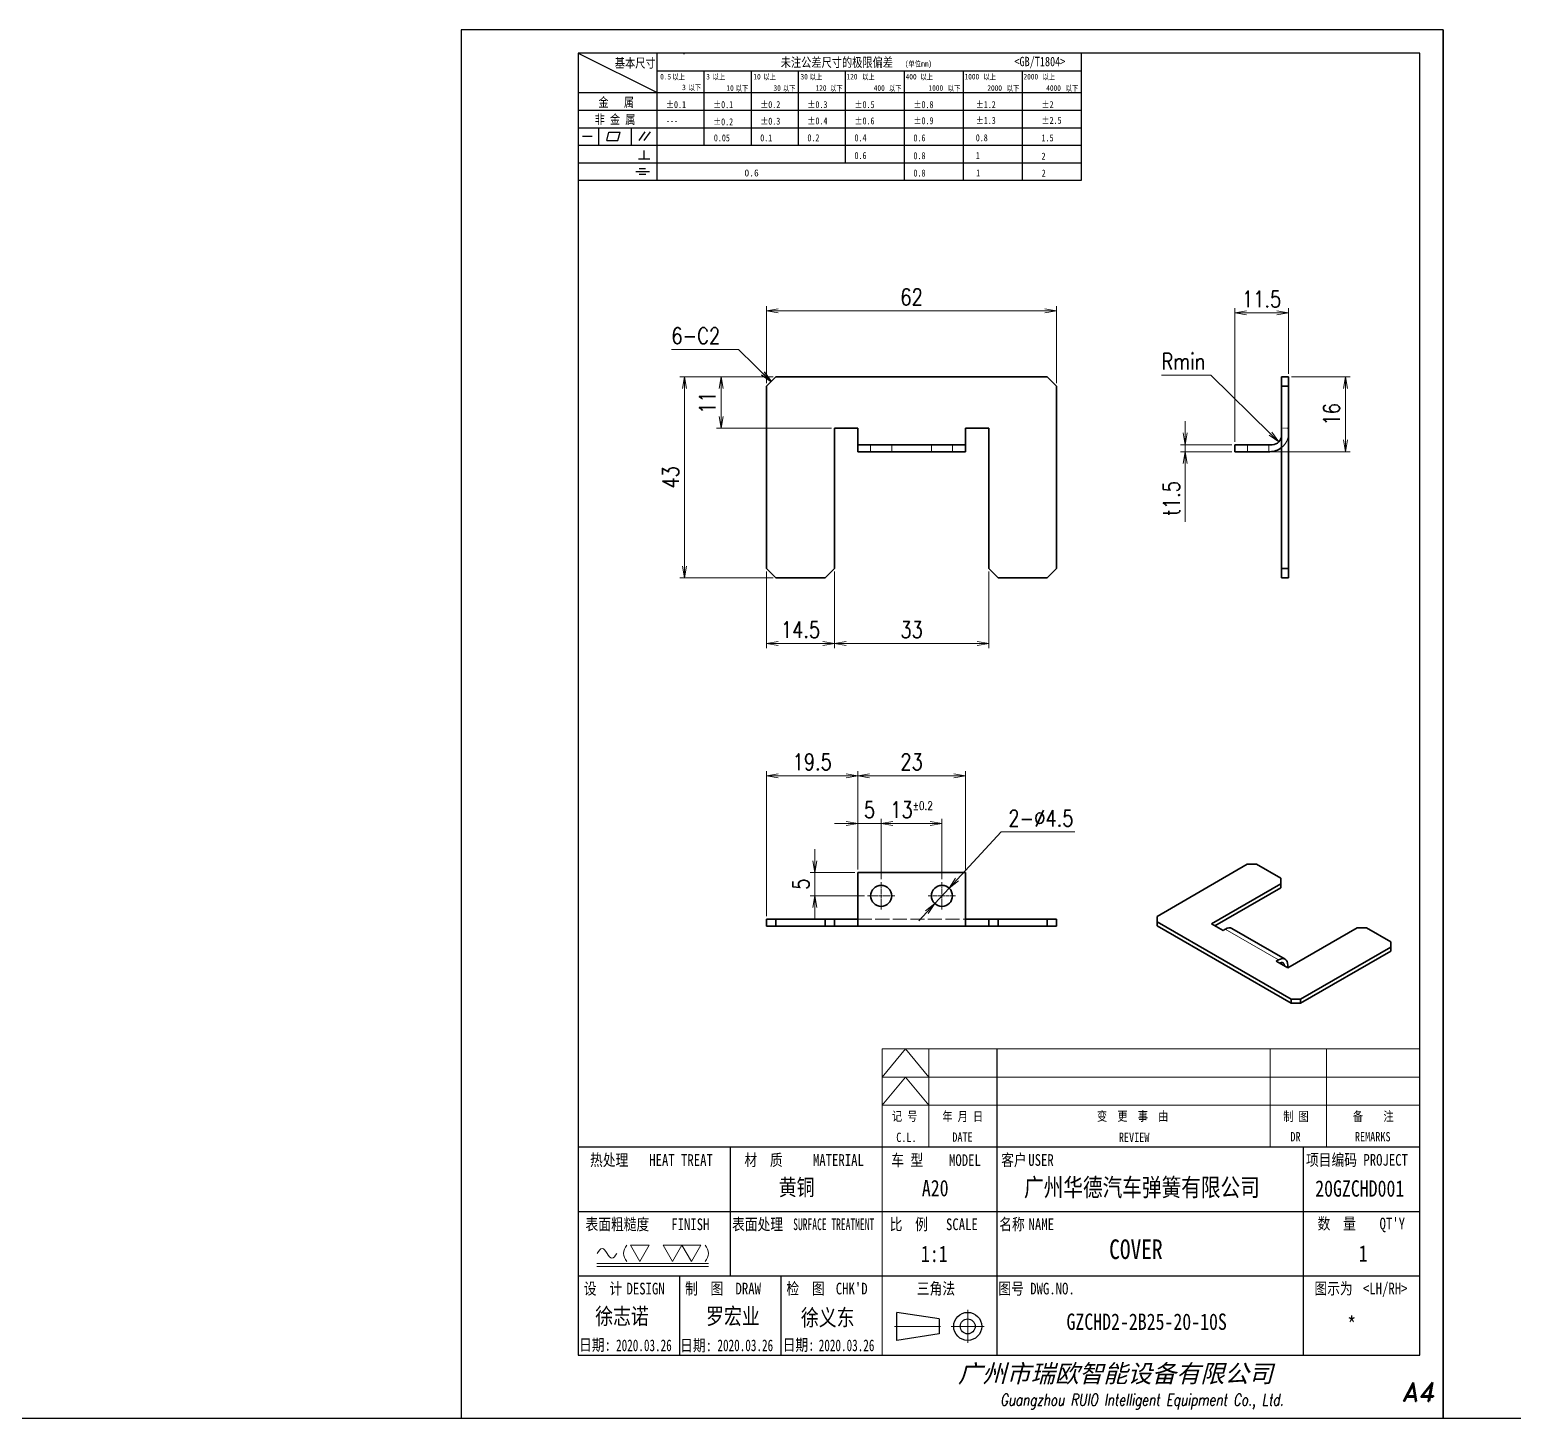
# Model space of a CAD drawing. Header units: millimetres. Extents: x 1201 to 11615, y -7347 to 2683.
# Drawn here: x 2783.5 to 3100.8, y -7347.5 to -7050.5 of the extents above; entities that cross this region are included whole.
import ezdxf
from ezdxf.enums import TextEntityAlignment as Align

# ---------------------------------------------------------------- set-up
doc = ezdxf.new("R2010")
doc.units = ezdxf.units.MM
for name, pattern in [('AM_ISO02W050x2', [3.75, 3, -0.75]), ('AM_ISO08W050x2', [9, 6, -0.75, 1.5, -0.75]), ('CENTER', [2, 1.25, -0.25, 0.25, -0.25])]:
    doc.linetypes.add(name, pattern=pattern)
for name, color, linetype, lineweight in [('CENTER', 2, 'AM_ISO08W050x2', 15), ('DIM', 3, 'Continuous', 20), ('DRAWING', 7, 'Continuous', 35), ('HIDDEN', 1, 'AM_ISO02W050x2', 18), ('图框', 7, 'Continuous', 15)]:
    doc.layers.add(name, color=color, linetype=linetype, lineweight=lineweight)
doc.layers.add('图\\M+19E79\\M+195B6\\M+18E9A', color=7, linetype='Continuous')
doc.styles.add('DIM', font='romans.shx', dxfattribs={"width": 0.8, "bigfont": 'bigfont.shx'})
doc.styles.add('STYLE1', font='')
doc.styles.add('国标', font='simfang.ttf', dxfattribs={"width": 0.8})
doc.styles.add('标题\\M+18E9A', font='romand.shx', dxfattribs={"oblique": 10, "bigfont": 'bigfont.shx'})
doc.styles.get('STYLE1').set_extended_font_data('SimSun')
doc.dimstyles.new('YH 1-1', dxfattribs={"dimtxt": 3.5, "dimasz": 2.5, "dimexe": 1, "dimexo": 0.625, "dimgap": 1.2, "dimtad": 1, "dimtoh": 1, "dimzin": 9, "dimdsep": 46, "dimtxsty": 'DIM', "dimblk": 'OPEN', "dimcen": 0, "dimclrd": 8, "dimclre": 8, "dimclrt": 2, "dimazin": 2, "dimtfac": 0.5, "dimtmove": 0, "dimatfit": 3, "dimldrblk": 'OPEN', "dimfxl": 0, "dimtolj": 1, "dimlwd": 13, "dimlwe": 13, "dimarcsym": 0})
doc.dimstyles.new('YH 1-1$0', dxfattribs={"dimtxt": 3.5, "dimasz": 2.5, "dimexe": 1, "dimexo": 0.625, "dimgap": 1.2, "dimtad": 1, "dimzin": 9, "dimdsep": 46, "dimtxsty": 'DIM', "dimblk": 'OPEN', "dimcen": 0, "dimclrd": 8, "dimclre": 8, "dimclrt": 2, "dimazin": 2, "dimtfac": 0.5, "dimtmove": 0, "dimatfit": 3, "dimldrblk": 'OPEN', "dimfxl": 0, "dimtolj": 1, "dimlwd": 13, "dimlwe": 13, "dimarcsym": 0})
doc.dimstyles.new('YH 1-1$3', dxfattribs={"dimtxt": 3.5, "dimasz": 2.5, "dimexe": 1, "dimexo": 0.625, "dimgap": 1.2, "dimtad": 1, "dimtoh": 1, "dimzin": 9, "dimdsep": 46, "dimtxsty": 'DIM', "dimblk": 'OPEN', "dimcen": 0, "dimclrd": 8, "dimclre": 8, "dimclrt": 2, "dimazin": 2, "dimtfac": 0.5, "dimtmove": 0, "dimatfit": 3, "dimldrblk": 'OPEN', "dimfxl": 0, "dimtolj": 1, "dimlwd": 13, "dimlwe": 13, "dimarcsym": 0})
doc.dimstyles.new('YH 1-1$4', dxfattribs={"dimtxt": 3.5, "dimasz": 2.5, "dimexe": 1, "dimexo": 0.625, "dimgap": 1.2, "dimtad": 1, "dimtoh": 1, "dimzin": 9, "dimdsep": 46, "dimtxsty": 'DIM', "dimblk": 'OPEN', "dimcen": 0, "dimclrd": 8, "dimclre": 8, "dimclrt": 2, "dimazin": 2, "dimtfac": 0.5, "dimtmove": 0, "dimatfit": 3, "dimldrblk": 'OPEN', "dimfxl": 0, "dimtolj": 1, "dimlwd": 13, "dimlwe": 13, "dimarcsym": 0})

# ---------------------------------------------------------------- blocks, each defined once
blk = doc.blocks.new('GZDEH零件A4图框V01版')
at = {"color": 2, "linetype": 'ByBlock', "lineweight": 30}
for p, q in [((102.17, 21.26), (93.17, 22.66)), ((93.17, 16.66), (93.17, 22.66)), ((102.17, 21.26), (102.17, 18.06)), ((102.17, 18.06), (93.17, 16.66))]:
    blk.add_line(p, q, dxfattribs=at)
at = {"color": 1, "linetype": 'CENTER', "lineweight": 5, "ltscale": 16.256}
for p, q in [((108.3, 23.18), (108.3, 16.14)), ((111.82, 19.66), (104.78, 19.66))]:
    blk.add_line(p, q, dxfattribs=at)
at = {"color": 1, "linetype": 'CENTER', "lineweight": 5, "ltscale": 9.144}
blk.add_line((102.47, 19.66), (92.65, 19.66), dxfattribs=at)
at = {"color": 2, "linetype": 'ByBlock', "lineweight": 30}
for radius in [3, 1.6]:
    blk.add_circle((108.3, 19.66), radius, dxfattribs=at)
at = {"layer": 'Defpoints', "linetype": 'Continuous'}
for p, q in [((0, 297), (0, 0)), ((210, 297), (0, 297)), ((210, 0), (210, 297)), ((210, 297), (210, 0)), ((0, 0), (210, 0))]:
    blk.add_line(p, q, dxfattribs=at)
at = {"layer": '图\\M+19E79\\M+195B6\\M+18E9A', "linetype": 'Continuous'}
for p, q in [((25, 292), (25, 13.5)), ((205, 292), (25, 292)), ((205, 13.5), (205, 292)), ((205, 13.5), (205, 97)), ((25, 13.5), (205, 13.5))]:
    blk.add_line(p, q, dxfattribs=at)
at = {"layer": '图\\M+19E79\\M+195B6\\M+18E9A', "color": 9}
for p, q in [((25, 292), (41.88, 283.54)), ((41.88, 264.79), (41.88, 292)), ((47.66, 291.75), (47.66, 292)), ((132.6, 264.79), (132.6, 292)), ((41.88, 288.22), (132.6, 288.22)), ((51.96, 272.29), (51.96, 288.22)), ((62.04, 272.29), (62.04, 288.22)), ((72.12, 272.29), (72.12, 288.22)), ((82.2, 268.54), (82.2, 288.22)), ((94.8, 264.79), (94.8, 288.22)), ((107.4, 264.79), (107.4, 288.22)), ((120, 264.79), (120, 288.22)), ((25, 283.54), (132.6, 283.54)), ((25, 279.79), (132.6, 279.79)), ((25, 276.04), (132.6, 276.04)), ((29.43, 272.34), (29.43, 276.04)), ((36.42, 272.34), (36.42, 276.04)), ((25.94, 274.19), (28, 274.19)), ((31.1, 273.3), (31.58, 275.09)), ((31.1, 273.3), (33.51, 273.3)), ((31.58, 275.09), (33.99, 275.09)), ((33.51, 273.3), (33.99, 275.09)), ((38.03, 273.3), (39.36, 275.16)), ((39.11, 273.3), (40.45, 275.16)), ((25, 272.29), (132.6, 272.29)), ((39.09, 269.41), (39.09, 271.18)), ((25, 268.54), (132.6, 268.54)), ((37.3, 266.69), (40.28, 266.69)), ((37.93, 269.41), (40.32, 269.41)), ((38.08, 267.29), (39.43, 267.29)), ((25, 264.79), (132.6, 264.79)), ((38.08, 266.09), (39.44, 266.09)), ((114.5, 79), (114.5, 13.5)), ((205, 58), (25, 58)), ((57.5, 58), (57.5, 30.5)), ((114.5, 58), (114.5, 13.5)), ((180, 58), (180, 13.5)), ((25, 44.25), (205, 44.25)), ((25, 30.5), (205, 30.5)), ((46.68, 30.5), (46.68, 13.5)), ((46.68, 30.5), (46.68, 13.5)), ((68.34, 30.5), (68.34, 13.5)), ((68.34, 30.5), (68.34, 13.5))]:
    blk.add_line(p, q, dxfattribs=at)
at = {"layer": '图框', "color": 7}
for p, q in [((90, 79), (205, 79)), ((90, 13.5), (90, 79))]:
    blk.add_line(p, q, dxfattribs=at)
at = {"layer": '图框', "color": 9}
for p, q in [((90, 73), (95, 79)), ((95, 79), (100, 73)), ((100, 58), (100, 79)), ((173, 58), (173, 79)), ((185, 79), (185, 58)), ((90, 73), (205, 73)), ((90, 67), (95, 73)), ((95, 73), (100, 67)), ((90, 67), (205, 67))]:
    blk.add_line(p, q, dxfattribs=at)
at = {"layer": '图\\M+19E79\\M+195B6\\M+18E9A', "color": 9, "style": '国标'}
for s, height, width, p in [('基本尺寸', 2, 0.8, (32.84, 288.88)), ('未注公差尺寸的极限偏差', 2, 0.8, (68.32, 289.02)), ('<GB/T1804>', 2, 0.8, (118.29, 289.19)), ('30', 1.2, 0.8, (72.55, 286.35)), ('金   属', 2, 0.8, (29.33, 280.48)), ('±0.1', 1.5, 0.8, (43.78, 280.23)), ('±0.1', 1.5, 0.8, (53.86, 280.23)), ('±0.2', 1.5, 0.8, (63.94, 280.23)), ('±0.3', 1.5, 0.8, (74.02, 280.23)), ('±0.5', 1.5, 0.8, (84.1, 280.23)), ('±0.8', 1.5, 0.8, (96.7, 280.23)), ('±1.2', 1.5, 0.8, (110.02, 280.23)), ('±2', 1.5, 0.8, (124.09, 280.23)), ('非 金 属', 2, 0.8, (28.53, 276.82)), ('---', 1.5, 0.8, (43.78, 276.81)), ('±0.2', 1.5, 0.8, (53.86, 276.54)), ('±0.3', 1.5, 0.8, (63.94, 276.69)), ('±0.4', 1.5, 0.8, (74.02, 276.75)), ('±0.6', 1.5, 0.8, (84.1, 276.75)), ('±0.9', 1.5, 0.8, (96.7, 276.78)), ('±1.3', 1.5, 0.8, (110.02, 276.84)), ('±2.5', 1.5, 0.8, (124.09, 276.85)), ('0.1', 1.5, 0.8, (63.94, 273.12)), ('0.2', 1.5, 0.8, (74.02, 273.13)), ('0.4', 1.5, 0.8, (84.1, 273.13)), ('0.6', 1.5, 0.8, (96.7, 273.11)), ('0.8', 1.5, 0.8, (110.02, 273.13)), ('1.5', 1.5, 0.8, (124.09, 273.12)), ('0.6', 1.5, 0.8, (84.1, 269.33)), ('0.8', 1.5, 0.8, (96.7, 269.3)), ('1', 1.5, 0.8, (110.02, 269.34)), ('2', 1.5, 0.8, (124.09, 269.2)), ('0.8', 1.5, 0.8, (96.7, 265.59)), ('1', 1.5, 0.8, (110.1, 265.6)), ('2', 1.5, 0.8, (124.13, 265.57)), ('热处理', 2.5, 0.8, (27.54, 54)), ('材  质', 2.5, 0.8, (60.55, 54)), ('项目编码 PROJECT', 2.5, 0.8, (180.64, 54.03)), ('表面粗糙度', 2.5, 0.8, (26.56, 40.25)), ('表面处理', 2.5, 0.8, (57.91, 40.25)), ('SURFACE TREATMENT', 2.5, 0.6, (70.98, 40.25)), ('比  例\u3000', 2.5, 0.8, (91.61, 40.25)), ('SCALE', 2.5, 0.8, (103.66, 40.25)), ('名称\u3000', 2.5, 0.8, (115.05, 40.25)), ('NAME', 2.5, 0.8, (121.31, 40.25)), ('数  量', 2.5, 0.8, (183.12, 40.41)), ("QT'Y ", 2.5, 0.8, (196.37, 40.41)), (' DESIGN', 2.5, 0.8, (33.98, 26.5)), (' DRAW', 2.5, 0.8, (57.29, 26.5)), ("CHK'D", 2.5, 0.8, (80.09, 26.5)), ('三角法', 2.5, 0.8, (97.41, 26.5)), ('图号', 2.5, 0.8, (114.87, 26.5)), ('DWG.NO.', 2.5, 0.8, (121.67, 26.5)), ('图示为', 2.5, 0.8, (182.45, 26.53)), ('<LH/RH>', 2.5, 0.8, (192.82, 26.53))]:
    blk.add_text(s, height=height, dxfattribs=dict(at, width=width)).set_placement(p)
at = {"layer": '图\\M+19E79\\M+195B6\\M+18E9A', "color": 9, "lineweight": 15, "style": '国标', "width": 0.8}
for s, p in [('0.5', (42.54, 286.35)), ('以上', (45.15, 286.3)), ('3', (52.39, 286.35)), ('以上', (53.76, 286.3)), ('10', (62.47, 286.35)), ('以上', (64.6, 286.3)), ('以上', (74.53, 286.3)), ('120', (82.39, 286.35)), ('以上', (85.72, 286.3)), ('400', (95.03, 286.35)), ('以上', (98.19, 286.3)), ('1000', (107.63, 286.35)), ('以上', (111.67, 286.3)), ('2000', (120.23, 286.35)), ('以上', (124.31, 286.3)), ('3', (47.24, 284.06)), ('以下', (48.61, 284.01)), ('10', (56.7, 283.92)), ('以下', (58.69, 283.87)), ('30', (66.78, 283.92)), ('以下', (68.77, 283.87)), ('120', (75.77, 283.92)), ('以下', (78.85, 283.87)), ('400', (88.21, 283.92)), ('以下', (91.45, 283.87)), ('1000', (99.92, 283.92)), ('以下', (104.05, 283.87)), ('2000', (112.5, 283.92)), ('以下', (116.65, 283.87)), ('4000', (125.1, 283.92)), ('以下', (129.25, 283.87))]:
    blk.add_text(s, height=1.2, dxfattribs=at).set_placement(p)
at = {"layer": '图\\M+19E79\\M+195B6\\M+18E9A', "color": 9, "lineweight": 13, "style": '国标'}
blk.add_text('0.6', height=1.5, dxfattribs=at).set_placement((60.56, 265.61))
at = {"layer": '图\\M+19E79\\M+195B6\\M+18E9A', "color": 9, "style": '国标', "width": 0.8}
for s, p in [('HEAT TREAT', (47, 54)), ('MATERIAL', (80.65, 54)), ('客户', (118.19, 54)), ('USER', (123.97, 54)), ('FINISH', (48.99, 40.25)), ('设  计', (30.3, 26.5)), ('制  图', (51.94, 26.5)), ('检  图', (73.62, 26.5)), ('日期:', (28.6, 14.46)), ('日期:', (50.22, 14.36)), ('日期:', (72.13, 14.46))]:
    blk.add_text(s, height=2.5, dxfattribs=at).set_placement(p, align=Align.CENTER)
for s, p in [('车 型', (95.38, 55.27)), ('MODEL', (107.71, 55.22))]:
    blk.add_text(s, height=2.5, dxfattribs=at).set_placement(p, align=Align.MIDDLE)
at = {"layer": '图\\M+19E79\\M+195B6\\M+18E9A', "color": 7, "lineweight": -3, "style": 'STYLE1', "oblique": 15}
blk.add_text('广州市瑞欧智能设备有限公司', height=3.8, dxfattribs=at).set_placement((106.21, 7.68))
at = {"layer": '图\\M+19E79\\M+195B6\\M+18E9A', "color": 7, "style": '标题\\M+18E9A', "oblique": 10}
blk.add_text('A4', height=4, dxfattribs=at).set_placement((204.57, 5.66), align=Align.MIDDLE)
at = {"layer": '图\\M+19E79\\M+195B6\\M+18E9A', "color": 7, "style": '标题\\M+18E9A', "oblique": 10, "width": 0.75}
blk.add_text('Guangzhou RUIO Intelligent Equipment Co., Ltd. ', height=2.5, dxfattribs=at).set_placement((146.18, 3.62), align=Align.MIDDLE)
at = {"layer": '图\\M+19E79\\M+195B6\\M+18E9A', "color": 9, "lineweight": 15, "insert": (94.85, 290.31), "char_height": 1.2, "width": 8.7957, "attachment_point": 1, "style": '国标'}
blk.add_mtext('(单位mm)', dxfattribs=at)
at = {"layer": '图\\M+19E79\\M+195B6\\M+18E9A', "color": 9, "insert": (54.02, 273.09), "char_height": 1.5, "attachment_point": 7, "style": '国标'}
blk.add_mtext_dynamic_manual_height_columns('0.05', width=5.1982, gutter_width=12.5, heights=[0], dxfattribs=at)
at = {"layer": '图框', "color": 9, "style": '国标', "width": 0.8}
for s, p in [('记 号', (94.82, 63.62)), ('年 月 日', (107.24, 63.57)), ('变  更  事  由', (143.58, 63.63)), ('C.L.', (95.2, 59.11)), ('DATE', (107.19, 59.14)), ('REVIEW', (143.89, 59.11))]:
    blk.add_text(s, height=2, dxfattribs=at).set_placement(p, align=Align.CENTER)
for s, p in [('制 图', (178.49, 64.61)), ('备    注', (195.02, 64.64)), ('DR', (178.4, 60.22)), ('REMARKS', (194.91, 60.23))]:
    blk.add_text(s, height=2, dxfattribs=at).set_placement(p, align=Align.MIDDLE)
blk = doc.blocks.new('FINISH_012')
at = {"layer": 'DIM'}
for p, q in [((-16.94, -5), (-14.06, -5)), ((-15.5, -7.5), (-16.94, -5)), ((-14.06, -5), (-15.5, -7.5)), ((-11.94, -5), (-9.06, -5)), ((-10.5, -7.5), (-11.94, -5)), ((-9.06, -5), (-10.5, -7.5)), ((-7.61, -7.5), (-9.06, -5)), ((-9.06, -5), (-6.17, -5)), ((-6.17, -5), (-7.61, -7.5)), ((-22.04, -7.78), (-5, -7.78)), ((-22.04, -8.28), (-5, -8.28))]:
    blk.add_line(p, q, dxfattribs=at)
for points in [[(-22, -6.25), (-21.25, -5.5), (-20.5, -6.25), (-19.75, -7), (-19, -6.25)], [(-17.5, -5), (-18, -6.25), (-17.5, -7.5)], [(-5.5, -5), (-5, -6.25), (-5.5, -7.5)]]:
    blk.add_spline(points, degree=3, dxfattribs=at)
blk = doc.blocks.new('RD6DGE')
at = {"color": 7, "lineweight": 13, "ltscale": 0.469486}
blk.add_line((193061.34, 7142.58), (193077.6, 7133.19), dxfattribs=at)
at = {"color": 7, "lineweight": 13, "ltscale": 0.040825}
blk.add_line((193077.96, 7132.17), (193079.37, 7131.35), dxfattribs=at)
at = {"layer": 'DRAWING', "lineweight": 35}
for p, q in [((193040.48, 7146.45), (193068.06, 7162.38)), ((193057.1, 7144.21), (193078.31, 7156.46)), ((193078.31, 7155.23), (193058.16, 7143.6)), ((193081.49, 7121.14), (193040.48, 7144.82)), ((193081.49, 7119.92), (193040.48, 7143.6)), ((193101.65, 7142.98), (193080.43, 7130.74)), ((193084.32, 7121.14), (193111.9, 7137.06)), ((193111.9, 7135.84), (193084.32, 7119.92))]:
    blk.add_line(p, q, dxfattribs=at)
at = {"layer": 'DRAWING', "lineweight": 35, "ltscale": 0.070711}
for p, q in [((193068.06, 7162.38), (193070.89, 7162.38)), ((193104.47, 7142.98), (193101.65, 7142.98)), ((193084.32, 7121.14), (193081.49, 7121.14)), ((193084.32, 7119.92), (193081.49, 7119.92))]:
    blk.add_line(p, q, dxfattribs=at)
at = {"layer": 'DRAWING', "lineweight": 35, "ltscale": 0.21433}
for p, q in [((193070.89, 7162.38), (193078.31, 7158.09)), ((193104.47, 7142.98), (193111.9, 7138.7))]:
    blk.add_line(p, q, dxfattribs=at)
at = {"layer": 'DRAWING', "lineweight": 35, "ltscale": 0.040825}
for p, q in [((193078.31, 7156.46), (193078.31, 7158.09)), ((193040.48, 7146.45), (193040.48, 7144.82)), ((193111.9, 7137.06), (193111.9, 7138.7))]:
    blk.add_line(p, q, dxfattribs=at)
at = {"layer": 'DRAWING', "lineweight": 35, "ltscale": 0.030619}
for p, q in [((193078.31, 7155.23), (193078.31, 7156.46)), ((193040.48, 7144.82), (193040.48, 7143.6)), ((193111.9, 7137.06), (193111.9, 7135.84)), ((193081.49, 7119.92), (193081.49, 7121.14)), ((193084.32, 7119.92), (193084.32, 7121.14))]:
    blk.add_line(p, q, dxfattribs=at)
at = {"layer": 'DRAWING', "lineweight": 35, "ltscale": 0.102062}
for p, q in [((193057.1, 7144.21), (193060.63, 7142.17)), ((193076.9, 7132.78), (193080.43, 7130.74))]:
    blk.add_line(p, q, dxfattribs=at)
at = {"layer": 'DRAWING', "lineweight": 35, "ltscale": 0.020412}
for p, q in [((193060.63, 7142.17), (193061.34, 7142.58)), ((193077.6, 7133.19), (193076.9, 7132.78))]:
    blk.add_line(p, q, dxfattribs=at)
at = {"layer": 'DRAWING', "lineweight": 35, "ltscale": 0.469486}
blk.add_line((193079.6, 7133.38), (193063.34, 7142.77), dxfattribs=at)
at = {"layer": 'DRAWING', "lineweight": 35, "ltscale": 0.020413}
blk.add_line((193080.43, 7131.55), (193080.43, 7130.74), dxfattribs=at)
at = {"layer": 'DRAWING', "lineweight": 35}
for centre, major_axis, start_param, end_param in [((193061.34, 7139.31), (-2, -3.46), 3.141593, 3.926991), ((193077.6, 7129.92), (2, 3.46), 6.283185, 7.068583), ((193077.96, 7130.53), (-1, -1.73), 3.141593, 3.926991), ((193077.96, 7130.53), (-1, -1.73), 2.356194, 3.141593), ((193077.6, 7129.92), (2, 3.46), 5.497787, 6.283185)]:
    blk.add_ellipse(centre, major_axis=major_axis, ratio=0.57735, start_param=start_param, end_param=end_param, dxfattribs=at)
blk = doc.blocks.new('_Open')
at = {"color": 0, "linetype": 'ByBlock', "lineweight": -2}
for p, q in [((-1, 0.17), (0, 0)), ((-1, -0.17), (0, 0)), ((0, 0), (-1, 0))]:
    blk.add_line(p, q, dxfattribs=at)
blk = doc.blocks.new('*D840')
at = {"layer": 'Defpoints', "color": 0, "ltscale": 2, "transparency": 16777216}
for p in [(3003.11, -7110.59), (2941.11, -7126.73), (3003.11, -7126.73)]:
    blk.add_point(p, dxfattribs=at)
at = {"layer": 'DIM', "color": 8, "lineweight": 13, "ltscale": 2, "transparency": 16777216}
for p, q in [((2941.11, -7126.11), (2941.11, -7109.59)), ((3003.11, -7126.11), (3003.11, -7109.59)), ((2943.61, -7110.59), (3000.61, -7110.59))]:
    blk.add_line(p, q, dxfattribs=at)
at = {"layer": 'DIM', "color": 8, "lineweight": 13, "ltscale": 2, "transparency": 16777216, "xscale": 2.5, "yscale": 2.5, "zscale": 2.5, "rotation": 180}
blk.add_blockref('_Open', (2941.11, -7110.59), dxfattribs=at)
at = {"layer": 'DIM', "color": 8, "lineweight": 13, "ltscale": 2, "transparency": 16777216, "xscale": 2.5, "yscale": 2.5, "zscale": 2.5}
blk.add_blockref('_Open', (3003.11, -7110.59), dxfattribs=at)
at = {"layer": 'DIM', "color": 2, "ltscale": 2, "transparency": 16777216, "insert": (2972.11, -7107.64), "char_height": 3.5, "attachment_point": 5, "style": 'DIM'}
blk.add_mtext('\\A1;62', dxfattribs=at)
blk = doc.blocks.new('*D841')
at = {"layer": 'Defpoints', "color": 0, "ltscale": 2, "transparency": 16777216}
for p in [(2943.11, -7124.73), (2923.53, -7167.73), (2943.11, -7167.73)]:
    blk.add_point(p, dxfattribs=at)
at = {"layer": 'DIM', "color": 8, "lineweight": 13, "ltscale": 2, "transparency": 16777216}
for p, q in [((2942.48, -7124.73), (2922.53, -7124.73)), ((2923.53, -7127.23), (2923.53, -7165.23)), ((2942.48, -7167.73), (2922.53, -7167.73))]:
    blk.add_line(p, q, dxfattribs=at)
at = {"layer": 'DIM', "color": 8, "lineweight": 13, "ltscale": 2, "transparency": 16777216, "xscale": 2.5, "yscale": 2.5, "zscale": 2.5}
for p, rotation in [((2923.53, -7124.73), 90), ((2923.53, -7167.73), 270)]:
    blk.add_blockref('_Open', p, dxfattribs=dict(at, rotation=rotation))
at = {"layer": 'DIM', "color": 2, "ltscale": 2, "transparency": 16777216, "insert": (2920.58, -7146.23), "char_height": 3.5, "attachment_point": 5, "rotation": 90, "style": 'DIM'}
blk.add_mtext('\\A1;43', dxfattribs=at)
blk = doc.blocks.new('*D842')
at = {"layer": 'Defpoints', "color": 0, "ltscale": 2, "transparency": 16777216}
for p in [(2931.41, -7124.73), (2943.11, -7124.73), (2955.61, -7135.73)]:
    blk.add_point(p, dxfattribs=at)
at = {"layer": 'DIM', "color": 8, "lineweight": 13, "ltscale": 2, "transparency": 16777216}
for p, q in [((2942.48, -7124.73), (2930.41, -7124.73)), ((2931.41, -7133.23), (2931.41, -7127.23)), ((2954.98, -7135.73), (2930.41, -7135.73))]:
    blk.add_line(p, q, dxfattribs=at)
at = {"layer": 'DIM', "color": 8, "lineweight": 13, "ltscale": 2, "transparency": 16777216, "xscale": 2.5, "yscale": 2.5, "zscale": 2.5}
for p, rotation in [((2931.41, -7124.73), 90), ((2931.41, -7135.73), 270)]:
    blk.add_blockref('_Open', p, dxfattribs=dict(at, rotation=rotation))
at = {"layer": 'DIM', "color": 2, "ltscale": 2, "transparency": 16777216, "insert": (2928.46, -7130.23), "char_height": 3.5, "attachment_point": 5, "rotation": 90, "style": 'DIM'}
blk.add_mtext('\\A1;11', dxfattribs=at)
blk = doc.blocks.new('*D843')
at = {"layer": 'Defpoints', "color": 0, "ltscale": 2, "transparency": 16777216}
for p in [(2941.11, -7165.73), (2955.61, -7165.73), (2941.11, -7181.75)]:
    blk.add_point(p, dxfattribs=at)
at = {"layer": 'DIM', "color": 8, "lineweight": 13, "ltscale": 2, "transparency": 16777216}
for p, q in [((2941.11, -7166.36), (2941.11, -7182.75)), ((2955.61, -7166.36), (2955.61, -7182.75)), ((2953.11, -7181.75), (2943.61, -7181.75))]:
    blk.add_line(p, q, dxfattribs=at)
at = {"layer": 'DIM', "color": 8, "lineweight": 13, "ltscale": 2, "transparency": 16777216, "xscale": 2.5, "yscale": 2.5, "zscale": 2.5, "rotation": 180}
blk.add_blockref('_Open', (2941.11, -7181.75), dxfattribs=at)
at = {"layer": 'DIM', "color": 8, "lineweight": 13, "ltscale": 2, "transparency": 16777216, "xscale": 2.5, "yscale": 2.5, "zscale": 2.5}
blk.add_blockref('_Open', (2955.61, -7181.75), dxfattribs=at)
at = {"layer": 'DIM', "color": 2, "ltscale": 2, "transparency": 16777216, "insert": (2948.36, -7178.8), "char_height": 3.5, "attachment_point": 5, "style": 'DIM'}
blk.add_mtext('\\A1;14.5', dxfattribs=at)
blk = doc.blocks.new('*D844')
at = {"layer": 'Defpoints', "color": 0, "ltscale": 2, "transparency": 16777216}
for p in [(2955.61, -7165.73), (2988.61, -7165.73), (2988.61, -7181.75)]:
    blk.add_point(p, dxfattribs=at)
at = {"layer": 'DIM', "color": 8, "lineweight": 13, "ltscale": 2, "transparency": 16777216}
for p, q in [((2955.61, -7166.36), (2955.61, -7182.75)), ((2988.61, -7166.36), (2988.61, -7182.75)), ((2958.11, -7181.75), (2986.11, -7181.75))]:
    blk.add_line(p, q, dxfattribs=at)
at = {"layer": 'DIM', "color": 8, "lineweight": 13, "ltscale": 2, "transparency": 16777216, "xscale": 2.5, "yscale": 2.5, "zscale": 2.5, "rotation": 180}
blk.add_blockref('_Open', (2955.61, -7181.75), dxfattribs=at)
at = {"layer": 'DIM', "color": 8, "lineweight": 13, "ltscale": 2, "transparency": 16777216, "xscale": 2.5, "yscale": 2.5, "zscale": 2.5}
blk.add_blockref('_Open', (2988.61, -7181.75), dxfattribs=at)
at = {"layer": 'DIM', "color": 2, "ltscale": 2, "transparency": 16777216, "insert": (2972.11, -7178.8), "char_height": 3.5, "attachment_point": 5, "style": 'DIM'}
blk.add_mtext('\\A1;33', dxfattribs=at)
blk = doc.blocks.new('*D845')
at = {"layer": 'Defpoints', "color": 0, "ltscale": 2, "transparency": 16777216}
for p in [(3041.22, -7111.04), (3052.72, -7124.73), (3041.22, -7139.23)]:
    blk.add_point(p, dxfattribs=at)
at = {"layer": 'DIM', "color": 8, "lineweight": 13, "ltscale": 2, "transparency": 16777216}
for p, q in [((3041.22, -7138.61), (3041.22, -7110.04)), ((3050.22, -7111.04), (3043.72, -7111.04)), ((3052.72, -7124.11), (3052.72, -7110.04))]:
    blk.add_line(p, q, dxfattribs=at)
at = {"layer": 'DIM', "color": 8, "lineweight": 13, "ltscale": 2, "transparency": 16777216, "xscale": 2.5, "yscale": 2.5, "zscale": 2.5, "rotation": 180}
blk.add_blockref('_Open', (3041.22, -7111.04), dxfattribs=at)
at = {"layer": 'DIM', "color": 8, "lineweight": 13, "ltscale": 2, "transparency": 16777216, "xscale": 2.5, "yscale": 2.5, "zscale": 2.5}
blk.add_blockref('_Open', (3052.72, -7111.04), dxfattribs=at)
at = {"layer": 'DIM', "color": 2, "ltscale": 2, "transparency": 16777216, "insert": (3046.97, -7108.09), "char_height": 3.5, "attachment_point": 5, "style": 'DIM'}
blk.add_mtext('\\A1;11.5', dxfattribs=at)
blk = doc.blocks.new('*D846')
at = {"layer": 'Defpoints', "color": 0, "ltscale": 2, "transparency": 16777216}
for p in [(3030.64, -7140.73), (3041.22, -7139.23), (3041.22, -7140.73)]:
    blk.add_point(p, dxfattribs=at)
at = {"layer": 'DIM', "color": 8, "lineweight": 13, "ltscale": 2, "transparency": 16777216}
for p, q in [((3030.64, -7136.73), (3030.64, -7134.23)), ((3040.6, -7139.23), (3029.64, -7139.23)), ((3040.6, -7140.73), (3029.64, -7140.73)), ((3030.64, -7139.23), (3030.64, -7140.73)), ((3030.64, -7143.23), (3030.64, -7155.73))]:
    blk.add_line(p, q, dxfattribs=at)
at = {"layer": 'DIM', "color": 8, "lineweight": 13, "ltscale": 2, "transparency": 16777216, "xscale": 2.5, "yscale": 2.5, "zscale": 2.5}
for p, rotation in [((3030.64, -7139.23), 270), ((3030.64, -7140.73), 90)]:
    blk.add_blockref('_Open', p, dxfattribs=dict(at, rotation=rotation))
at = {"layer": 'DIM', "color": 2, "ltscale": 2, "transparency": 16777216, "insert": (3027.69, -7150.73), "char_height": 3.5, "attachment_point": 5, "rotation": 90, "style": 'DIM'}
blk.add_mtext('\\A1;t1.5', dxfattribs=at)
blk = doc.blocks.new('*D847')
at = {"layer": 'Defpoints', "color": 0, "ltscale": 2, "transparency": 16777216}
for p in [(3049.22, -7137.23), (3050.65, -7138.63)]:
    blk.add_point(p, dxfattribs=at)
at = {"layer": 'DIM', "color": 8, "lineweight": 13, "ltscale": 2, "transparency": 16777216}
for p, q in [((3025.58, -7124.38), (3036.11, -7124.38)), ((3036.11, -7124.38), (3048.87, -7136.88))]:
    blk.add_line(p, q, dxfattribs=at)
at = {"layer": 'DIM', "color": 8, "lineweight": 13, "ltscale": 2, "transparency": 16777216, "xscale": 2.5, "yscale": 2.5, "zscale": 2.5, "rotation": 315.5767303421579}
blk.add_blockref('_Open', (3050.65, -7138.63), dxfattribs=at)
at = {"layer": 'DIM', "color": 2, "ltscale": 2, "transparency": 16777216, "insert": (3030.24, -7121.43), "char_height": 3.5, "attachment_point": 5, "style": 'DIM'}
blk.add_mtext('\\A1;{\\Fromans,bigfont|c134;Rmin}', dxfattribs=at)
blk = doc.blocks.new('*D848')
at = {"layer": 'Defpoints', "color": 0, "ltscale": 2, "transparency": 16777216}
for p in [(3052.72, -7124.73), (3064.87, -7124.73), (3048.72, -7140.73)]:
    blk.add_point(p, dxfattribs=at)
at = {"layer": 'DIM', "color": 8, "lineweight": 13, "ltscale": 2, "transparency": 16777216}
for p, q in [((3053.35, -7124.73), (3065.87, -7124.73)), ((3064.87, -7138.23), (3064.87, -7127.23)), ((3049.35, -7140.73), (3065.87, -7140.73))]:
    blk.add_line(p, q, dxfattribs=at)
at = {"layer": 'DIM', "color": 8, "lineweight": 13, "ltscale": 2, "transparency": 16777216, "xscale": 2.5, "yscale": 2.5, "zscale": 2.5}
for p, rotation in [((3064.87, -7124.73), 90), ((3064.87, -7140.73), 270)]:
    blk.add_blockref('_Open', p, dxfattribs=dict(at, rotation=rotation))
at = {"layer": 'DIM', "color": 2, "ltscale": 2, "transparency": 16777216, "insert": (3061.92, -7132.73), "char_height": 3.5, "attachment_point": 5, "rotation": 90, "style": 'DIM'}
blk.add_mtext('\\A1;16', dxfattribs=at)
blk = doc.blocks.new('*D849')
at = {"layer": 'Defpoints', "color": 0, "ltscale": 2, "transparency": 16777216}
for p in [(2960.61, -7220.26), (2960.61, -7230.73), (2965.61, -7232.8)]:
    blk.add_point(p, dxfattribs=at)
at = {"layer": 'DIM', "color": 8, "lineweight": 13, "ltscale": 2, "transparency": 16777216}
for p, q in [((2958.11, -7220.26), (2955.61, -7220.26)), ((2960.61, -7230.1), (2960.61, -7219.26)), ((2965.61, -7220.26), (2960.61, -7220.26)), ((2965.61, -7232.18), (2965.61, -7219.26)), ((2968.11, -7220.26), (2970.61, -7220.26))]:
    blk.add_line(p, q, dxfattribs=at)
at = {"layer": 'DIM', "color": 8, "lineweight": 13, "ltscale": 2, "transparency": 16777216, "xscale": 2.5, "yscale": 2.5, "zscale": 2.5}
blk.add_blockref('_Open', (2960.61, -7220.26), dxfattribs=at)
at = {"layer": 'DIM', "color": 8, "lineweight": 13, "ltscale": 2, "transparency": 16777216, "xscale": 2.5, "yscale": 2.5, "zscale": 2.5, "rotation": 180}
blk.add_blockref('_Open', (2965.61, -7220.26), dxfattribs=at)
at = {"layer": 'DIM', "color": 2, "ltscale": 2, "transparency": 16777216, "insert": (2963.11, -7217.31), "char_height": 3.5, "attachment_point": 5, "style": 'DIM'}
blk.add_mtext('\\A1;5', dxfattribs=at)
blk = doc.blocks.new('*D850')
at = {"layer": 'Defpoints', "color": 0, "ltscale": 2, "transparency": 16777216}
for p in [(2978.61, -7220.26), (2965.61, -7232.8), (2978.61, -7232.8)]:
    blk.add_point(p, dxfattribs=at)
at = {"layer": 'DIM', "color": 8, "lineweight": 13, "ltscale": 2, "transparency": 16777216}
for p, q in [((2965.61, -7232.18), (2965.61, -7219.26)), ((2968.11, -7220.26), (2976.11, -7220.26)), ((2978.61, -7232.18), (2978.61, -7219.26))]:
    blk.add_line(p, q, dxfattribs=at)
at = {"layer": 'DIM', "color": 8, "lineweight": 13, "ltscale": 2, "transparency": 16777216, "xscale": 2.5, "yscale": 2.5, "zscale": 2.5, "rotation": 180}
blk.add_blockref('_Open', (2965.61, -7220.26), dxfattribs=at)
at = {"layer": 'DIM', "color": 8, "lineweight": 13, "ltscale": 2, "transparency": 16777216, "xscale": 2.5, "yscale": 2.5, "zscale": 2.5}
blk.add_blockref('_Open', (2978.61, -7220.26), dxfattribs=at)
at = {"layer": 'DIM', "color": 2, "ltscale": 2, "transparency": 16777216, "insert": (2972.11, -7217.31), "char_height": 3.5, "attachment_point": 5, "style": 'DIM'}
blk.add_mtext('\\A2;13{\\H1.75;\\M+1817D0.2}', dxfattribs=at)
blk = doc.blocks.new('*D851')
at = {"layer": 'Defpoints', "color": 0, "ltscale": 2, "transparency": 16777216}
for p in [(2951.43, -7230.73), (2960.61, -7230.73), (2962.68, -7235.73)]:
    blk.add_point(p, dxfattribs=at)
at = {"layer": 'DIM', "color": 8, "lineweight": 13, "ltscale": 2, "transparency": 16777216}
for p, q in [((2951.43, -7228.23), (2951.43, -7225.73)), ((2959.98, -7230.73), (2950.43, -7230.73)), ((2951.43, -7235.73), (2951.43, -7230.73)), ((2962.06, -7235.73), (2950.43, -7235.73)), ((2951.43, -7238.23), (2951.43, -7240.73))]:
    blk.add_line(p, q, dxfattribs=at)
at = {"layer": 'DIM', "color": 8, "lineweight": 13, "ltscale": 2, "transparency": 16777216, "xscale": 2.5, "yscale": 2.5, "zscale": 2.5}
for p, rotation in [((2951.43, -7230.73), 270), ((2951.43, -7235.73), 90)]:
    blk.add_blockref('_Open', p, dxfattribs=dict(at, rotation=rotation))
at = {"layer": 'DIM', "color": 2, "ltscale": 2, "transparency": 16777216, "insert": (2948.48, -7233.23), "char_height": 3.5, "attachment_point": 5, "rotation": 90, "style": 'DIM'}
blk.add_mtext('\\A1;5', dxfattribs=at)
blk = doc.blocks.new('*D852')
at = {"layer": 'Defpoints', "color": 0, "ltscale": 2, "transparency": 16777216}
for p in [(2941.11, -7210.03), (2960.61, -7230.73), (2941.11, -7240.73)]:
    blk.add_point(p, dxfattribs=at)
at = {"layer": 'DIM', "color": 8, "lineweight": 13, "ltscale": 2, "transparency": 16777216}
for p, q in [((2941.11, -7240.1), (2941.11, -7209.03)), ((2958.11, -7210.03), (2943.61, -7210.03)), ((2960.61, -7230.1), (2960.61, -7209.03))]:
    blk.add_line(p, q, dxfattribs=at)
at = {"layer": 'DIM', "color": 8, "lineweight": 13, "ltscale": 2, "transparency": 16777216, "xscale": 2.5, "yscale": 2.5, "zscale": 2.5, "rotation": 180}
blk.add_blockref('_Open', (2941.11, -7210.03), dxfattribs=at)
at = {"layer": 'DIM', "color": 8, "lineweight": 13, "ltscale": 2, "transparency": 16777216, "xscale": 2.5, "yscale": 2.5, "zscale": 2.5}
blk.add_blockref('_Open', (2960.61, -7210.03), dxfattribs=at)
at = {"layer": 'DIM', "color": 2, "ltscale": 2, "transparency": 16777216, "insert": (2950.86, -7207.08), "char_height": 3.5, "attachment_point": 5, "style": 'DIM'}
blk.add_mtext('\\A1;19.5', dxfattribs=at)
blk = doc.blocks.new('*D853')
at = {"layer": 'Defpoints', "color": 0, "ltscale": 2, "transparency": 16777216}
for p in [(2983.61, -7210.03), (2960.61, -7230.73), (2983.61, -7230.73)]:
    blk.add_point(p, dxfattribs=at)
at = {"layer": 'DIM', "color": 8, "lineweight": 13, "ltscale": 2, "transparency": 16777216}
for p, q in [((2960.61, -7230.1), (2960.61, -7209.03)), ((2963.11, -7210.03), (2981.11, -7210.03)), ((2983.61, -7230.1), (2983.61, -7209.03))]:
    blk.add_line(p, q, dxfattribs=at)
at = {"layer": 'DIM', "color": 8, "lineweight": 13, "ltscale": 2, "transparency": 16777216, "xscale": 2.5, "yscale": 2.5, "zscale": 2.5, "rotation": 180}
blk.add_blockref('_Open', (2960.61, -7210.03), dxfattribs=at)
at = {"layer": 'DIM', "color": 8, "lineweight": 13, "ltscale": 2, "transparency": 16777216, "xscale": 2.5, "yscale": 2.5, "zscale": 2.5}
blk.add_blockref('_Open', (2983.61, -7210.03), dxfattribs=at)
at = {"layer": 'DIM', "color": 2, "ltscale": 2, "transparency": 16777216, "insert": (2972.11, -7207.08), "char_height": 3.5, "attachment_point": 5, "style": 'DIM'}
blk.add_mtext('\\A1;23', dxfattribs=at)
blk = doc.blocks.new('*D854')
at = {"layer": 'Defpoints', "color": 0, "ltscale": 2, "transparency": 16777216}
for p in [(2980.14, -7234.08), (2977.08, -7237.38)]:
    blk.add_point(p, dxfattribs=at)
at = {"layer": 'DIM', "color": 8, "lineweight": 13, "ltscale": 2, "transparency": 16777216}
for p, q in [((2991.29, -7222.07), (2981.84, -7232.25)), ((3007.03, -7222.07), (2991.29, -7222.07)), ((2977.08, -7237.38), (2980.14, -7234.08)), ((2975.37, -7239.21), (2973.67, -7241.04))]:
    blk.add_line(p, q, dxfattribs=at)
at = {"layer": 'DIM', "color": 8, "lineweight": 13, "ltscale": 2, "transparency": 16777216, "xscale": 2.5, "yscale": 2.5, "zscale": 2.5}
for p, rotation in [((2980.14, -7234.08), 227.1103632195953), ((2977.08, -7237.38), 47.11036321959527)]:
    blk.add_blockref('_Open', p, dxfattribs=dict(at, rotation=rotation))
at = {"layer": 'DIM', "color": 2, "ltscale": 2, "transparency": 16777216, "insert": (2999.76, -7219.12), "char_height": 3.5, "attachment_point": 5, "style": 'DIM'}
blk.add_mtext('\\A1;2-%%c4.5', dxfattribs=at)

msp = doc.modelspace()

# ---------------------------------------------------------------- linework, layer by layer
msp.add_line((1201.092, -7347.472), (10120.957, -7347.472))
at = {"layer": 'CENTER', "ltscale": 0.14625}
for p, q in [((2965.607, -7232.804), (2965.607, -7238.654)), ((2978.607, -7232.804), (2978.607, -7238.654)), ((2968.532, -7235.729), (2962.682, -7235.729)), ((2981.532, -7235.729), (2975.682, -7235.729))]:
    msp.add_line(p, q, dxfattribs=at)
at = {"layer": 'DRAWING', "lineweight": 35, "ltscale": 0.070711}
for p, q in [((2943.107, -7124.73), (2941.107, -7126.73)), ((3003.107, -7126.73), (3001.107, -7124.73)), ((2941.107, -7165.73), (2943.107, -7167.73)), ((2953.607, -7167.73), (2955.607, -7165.73)), ((2988.607, -7165.73), (2990.607, -7167.73)), ((3001.107, -7167.73), (3003.107, -7165.73))]:
    msp.add_line(p, q, dxfattribs=at)
at = {"layer": 'DRAWING', "lineweight": 35}
for p, q in [((3001.107, -7124.73), (2943.107, -7124.73)), ((2941.107, -7126.73), (2941.107, -7165.73)), ((3003.107, -7165.73), (3003.107, -7126.73)), ((3051.222, -7165.73), (3051.222, -7126.73)), ((3052.722, -7126.73), (3052.722, -7165.73)), ((2955.607, -7165.73), (2955.607, -7135.73)), ((2988.607, -7135.73), (2988.607, -7165.73)), ((2983.607, -7139.23), (2960.607, -7139.23)), ((2960.607, -7140.73), (2983.607, -7140.73)), ((2960.607, -7230.729), (2983.607, -7230.729)), ((2960.607, -7242.229), (2983.607, -7242.229))]:
    msp.add_line(p, q, dxfattribs=at)
at = {"layer": 'DRAWING', "lineweight": 35, "ltscale": 0.05}
for p, q in [((3051.222, -7126.73), (3051.222, -7124.73)), ((3052.722, -7126.73), (3052.722, -7124.73)), ((2960.607, -7137.23), (2960.607, -7139.23)), ((2983.607, -7139.23), (2983.607, -7137.23)), ((3051.222, -7167.73), (3051.222, -7165.73)), ((3052.722, -7165.73), (3052.722, -7167.73)), ((2941.107, -7240.729), (2943.107, -7240.729)), ((2941.107, -7242.229), (2943.107, -7242.229)), ((2953.607, -7240.729), (2955.607, -7240.729)), ((2955.607, -7242.229), (2953.607, -7242.229)), ((2988.607, -7240.729), (2990.607, -7240.729)), ((2990.607, -7242.229), (2988.607, -7242.229)), ((3001.107, -7240.729), (3003.107, -7240.729)), ((3003.107, -7242.229), (3001.107, -7242.229))]:
    msp.add_line(p, q, dxfattribs=at)
at = {"layer": 'DRAWING', "lineweight": 35, "ltscale": 0.0375}
for p, q in [((3051.222, -7124.73), (3052.722, -7124.73)), ((3051.222, -7126.73), (3052.722, -7126.73)), ((2960.607, -7135.73), (2960.607, -7137.23)), ((2983.607, -7137.23), (2983.607, -7135.73)), ((2960.607, -7139.23), (2960.607, -7140.73)), ((2983.607, -7139.23), (2983.607, -7140.73)), ((3041.222, -7139.23), (3041.222, -7140.73)), ((3052.722, -7165.73), (3051.222, -7165.73)), ((3052.722, -7167.73), (3051.222, -7167.73)), ((2941.107, -7240.729), (2941.107, -7242.229)), ((2943.107, -7240.729), (2943.107, -7242.229)), ((2953.607, -7242.229), (2953.607, -7240.729)), ((2955.607, -7240.729), (2955.607, -7242.229)), ((2988.607, -7242.229), (2988.607, -7240.729)), ((2990.607, -7240.729), (2990.607, -7242.229)), ((3001.107, -7242.229), (3001.107, -7240.729)), ((3003.107, -7242.229), (3003.107, -7240.729))]:
    msp.add_line(p, q, dxfattribs=at)
at = {"layer": 'DRAWING', "lineweight": 35, "ltscale": 0.125}
for p, q in [((2955.607, -7135.73), (2960.607, -7135.73)), ((2983.607, -7135.73), (2988.607, -7135.73)), ((2955.607, -7240.729), (2960.607, -7240.729)), ((2955.607, -7242.229), (2960.607, -7242.229)), ((2983.607, -7240.729), (2988.607, -7240.729)), ((2983.607, -7242.229), (2988.607, -7242.229))]:
    msp.add_line(p, q, dxfattribs=at)
at = {"layer": 'DRAWING', "lineweight": 35, "ltscale": 0.2}
msp.add_line((3041.222, -7139.23), (3049.222, -7139.23), dxfattribs=at)
at = {"layer": 'DRAWING', "lineweight": 35, "ltscale": 0.1875}
for p, q in [((3048.722, -7140.73), (3041.222, -7140.73)), ((2960.607, -7230.729), (2960.607, -7238.229)), ((2983.607, -7238.229), (2983.607, -7230.729))]:
    msp.add_line(p, q, dxfattribs=at)
at = {"layer": 'DRAWING', "lineweight": 35, "ltscale": 0.2625}
for p, q in [((2943.107, -7167.73), (2953.607, -7167.73)), ((2990.607, -7167.73), (3001.107, -7167.73)), ((2943.107, -7240.729), (2953.607, -7240.729)), ((2943.107, -7242.229), (2953.607, -7242.229)), ((2990.607, -7240.729), (3001.107, -7240.729)), ((2990.607, -7242.229), (3001.107, -7242.229))]:
    msp.add_line(p, q, dxfattribs=at)
at = {"layer": 'DRAWING', "lineweight": 35, "ltscale": 0.1}
for p, q in [((2960.607, -7242.229), (2960.607, -7238.229)), ((2983.607, -7238.229), (2983.607, -7242.229))]:
    msp.add_line(p, q, dxfattribs=at)
at = {"layer": 'DRAWING', "lineweight": 35}
for centre in [(2965.607, -7235.729), (2978.607, -7235.729)]:
    msp.add_circle(centre, 2.25, dxfattribs=at)
for centre, radius, start, end in [((3049.222, -7137.23), 2, 270, 0), ((3048.722, -7136.73), 4, 359.84746, 0), ((3048.722, -7136.73), 4, 270, 308.68193)]:
    msp.add_arc(centre, radius, start, end, dxfattribs=at)
at = {"layer": 'HIDDEN', "ltscale": 0.0375}
for p, q in [((3051.222, -7126.73), (3052.722, -7126.73)), ((3052.722, -7135.73), (3051.222, -7135.73)), ((2963.357, -7140.73), (2963.357, -7139.23)), ((2967.857, -7140.73), (2967.857, -7139.23)), ((2976.357, -7140.73), (2976.357, -7139.23)), ((2980.857, -7140.73), (2980.857, -7139.23)), ((3043.972, -7139.23), (3043.972, -7140.73)), ((3043.972, -7139.23), (3043.972, -7140.73)), ((3048.472, -7140.73), (3048.472, -7139.23)), ((3048.472, -7140.73), (3048.472, -7139.23)), ((3051.222, -7165.73), (3052.722, -7165.73)), ((3052.722, -7165.73), (3051.222, -7165.73)), ((3051.222, -7165.73), (3052.722, -7165.73)), ((2943.107, -7242.229), (2943.107, -7240.729)), ((3001.107, -7240.729), (3001.107, -7242.229))]:
    msp.add_line(p, q, dxfattribs=at)
at = {"layer": 'HIDDEN'}
msp.add_line((2960.607, -7240.729), (2983.607, -7240.729), dxfattribs=at)
msp.add_arc((3048.722, -7136.73), 4, 308.68193, 359.84746, dxfattribs=at)
at = {"layer": '图\\M+19E79\\M+195B6\\M+18E9A', "color": 9, "linetype": 'Continuous'}
msp.add_line((2900.81, -7250.472), (2900.81, -7333.972), dxfattribs=at)

# ---------------------------------------------------------------- block references
at = {"layer": 'DIM', "xscale": 0.6999999999825377, "yscale": 0.6999999999970896, "zscale": 0.7}
msp.add_blockref('RD6DGE', (-132103.737, -12242.643), dxfattribs=at)
at = {"layer": '图\\M+19E79\\M+195B6\\M+18E9A', "xscale": 1.399999999994179, "yscale": 1.400000000001455, "zscale": 1.40000000000009}
msp.add_blockref('FINISH_012', (2935.693, -7303.435), dxfattribs=at)
at = {"layer": '图框'}
msp.add_blockref('GZDEH零件A4图框V01版', (2875.81, -7347.472), dxfattribs=at)

# ---------------------------------------------------------------- texts
at = {"layer": 'DIM', "color": 2, "ltscale": 2, "insert": (2920.751, -7117.69), "char_height": 3.5, "attachment_point": 7, "style": 'DIM'}
msp.add_mtext('{\\Fromans,bigfont|c134;6-C2}', dxfattribs=at)
at = {"layer": '图\\M+19E79\\M+195B6\\M+18E9A', "color": 3, "style": '国标'}
for s, height, width, p in [('黄铜', 3.5, 0.8, (2943.708, -7299.796)), ('A20', 3.5, 0.8, (2974.306, -7299.976)), ('广州华德汽车弹簧有限公司', 3.85, 0.8, (2996.155, -7299.991)), ('20GZCHD001', 3.5, 0.8, (3058.422, -7300.062)), ('COVER', 4.2, 0.8, (3014.367, -7313.408)), ('1:1', 3.5, 0.8, (2974.111, -7314.039)), ('1', 3.5, 0.8, (3067.726, -7313.966)), ('徐志诺', 3.5, 0.8, (2904.457, -7327.368)), ('罗宏业', 3.5, 0.8, (2928.188, -7327.368)), ('徐义东', 3.5, 0.8, (2948.448, -7327.656)), ('GZCHD2-2B25-20-10S', 3.5, 0.8, (3005.239, -7328.553)), ('*', 3.5, 0.8, (3065.269, -7329.172)), ('2020.03.26', 2.5, 0.7, (2908.918, -7333.108)), ('2020.03.26', 2.5, 0.7, (2930.598, -7333.108)), ('2020.03.26', 2.5, 0.7, (2952.258, -7333.108))]:
    msp.add_text(s, height=height, dxfattribs=dict(at, width=width)).set_placement(p)

# ---------------------------------------------------------------- dimensions: what is measured, and where the dimension line sits
at = {"layer": 'DIM', "ltscale": 2}
for base, p1, p2, picture, middle in [((3003.107, -7110.591), (2941.107, -7126.73), (3003.107, -7126.73), '*D840', (2972.107, -7107.641)), ((3041.222, -7111.042), (3052.722, -7124.73), (3041.222, -7139.23), '*D845', (3046.972, -7108.092)), ((2941.107, -7181.748), (2955.607, -7165.73), (2941.107, -7165.73), '*D843', (2948.357, -7178.798)), ((2988.607, -7181.748), (2955.607, -7165.73), (2988.607, -7165.73), '*D844', (2972.107, -7178.798)), ((2941.107, -7210.025), (2960.607, -7230.729), (2941.107, -7240.729), '*D852', (2950.857, -7207.075)), ((2983.607, -7210.025), (2960.607, -7230.729), (2983.607, -7230.729), '*D853', (2972.107, -7207.075)), ((2960.607, -7220.263), (2965.607, -7232.804), (2960.607, -7230.729), '*D849', (2963.107, -7217.313))]:
    dim = msp.add_linear_dim(base=base, p1=p1, p2=p2, dimstyle='YH 1-1$0', dxfattribs=at)
    dim.commit()
    dim.dimension.update_dxf_attribs({"geometry": picture, "text_midpoint": middle})
dim = msp.add_radius_dim(center=(3049.222, -7137.23), mpoint=(3050.651, -7138.63), text='{\\Fromans,bigfont|c134;Rmin}', dimstyle='YH 1-1$4', override={"dimtmove": 1}, dxfattribs=at)
dim.commit()
dim.dimension.update_dxf_attribs({"geometry": '*D847', "text_midpoint": (3036.11, -7124.38), "dimtype": 164})
for base, p1, p2, picture, middle in [((2923.532, -7167.73), (2943.107, -7124.73), (2943.107, -7167.73), '*D841', (2920.582, -7146.23)), ((2931.412, -7124.73), (2955.607, -7135.73), (2943.107, -7124.73), '*D842', (2928.462, -7130.23)), ((3064.874, -7124.73), (3048.722, -7140.73), (3052.722, -7124.73), '*D848', (3061.924, -7132.73)), ((2951.43, -7230.729), (2962.682, -7235.729), (2960.607, -7230.729), '*D851', (2948.48, -7233.229))]:
    dim = msp.add_linear_dim(base=base, p1=p1, p2=p2, angle=90, dimstyle='YH 1-1$0', dxfattribs=at)
    dim.commit()
    dim.dimension.update_dxf_attribs({"geometry": picture, "text_midpoint": middle})
dim = msp.add_linear_dim(base=(3030.643, -7140.73), p1=(3041.222, -7139.23), p2=(3041.222, -7140.73), angle=90, dimstyle='YH 1-1$0', override={"dimpost": 't<>'}, dxfattribs=at)
dim.commit()
dim.dimension.update_dxf_attribs({"geometry": '*D846', "text_midpoint": (3027.693, -7150.73)})
dim = msp.add_linear_dim(base=(2978.607, -7220.263), p1=(2965.607, -7232.804), p2=(2978.607, -7232.804), dimstyle='YH 1-1$0', override={"dimtol": 1, "dimlim": 0, "dimtp": 0.2, "dimtm": 0.2, "dimtfac": 0.5, "dimtolj": 2}, dxfattribs=at)
dim.commit()
dim.dimension.update_dxf_attribs({"geometry": '*D850', "text_midpoint": (2972.107, -7220.263), "dimtype": 160})
dim = msp.add_diameter_dim_2p(p1=(2977.076, -7237.377), p2=(2980.139, -7234.08), dimstyle='YH 1-1$3', override={"dimpost": '2-%%c<>'}, dxfattribs=at)
dim.commit()
dim.dimension.update_dxf_attribs({"geometry": '*D854', "text_midpoint": (2999.762, -7222.07), "dimtype": 163})

# ---------------------------------------------------------------- leaders
at = {"layer": 'DIM', "ltscale": 2, "annotation_type": 0, "has_hookline": 1, "hookline_direction": 1, "text_width": 10.667}
msp.add_leader([(2942.107, -7125.73), (2935.118, -7118.89), (2932.618, -7118.89)], dimstyle='YH 1-1', override={"dimgap": 1.2, "dimtad": 1}, dxfattribs=at)

doc.saveas('drawing.dxf')
